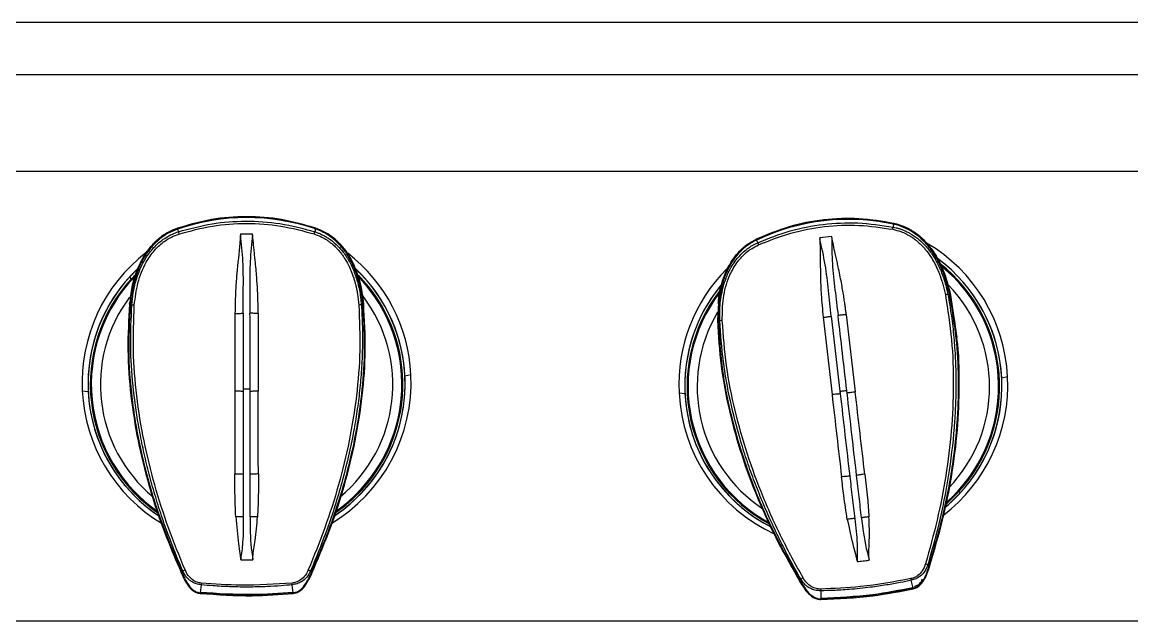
# Model space of a CAD drawing. Extents: x 0 to 84, y -21 to 126.
# Drawn here: x 24.44 to 33.72, y 70.05 to 75.05 of the extents above; entities that cross this region are included whole.
import ezdxf

# ---------------------------------------------------------------- set-up
doc = ezdxf.new("R2010")
doc.units = 0
doc.header["$MEASUREMENT"] = 0
doc.layers.add('1', color=4, linetype='Continuous')

# ---------------------------------------------------------------- blocks, each defined once
blk = doc.blocks.new('PRODIGY')
at = {"layer": '1', "color": 3, "linetype": 'Continuous', "lineweight": 25}
for p, q in [((6.248, 75.0497), (39.4018, 75.0497)), ((15.9212, 74.6137), (39.0007, 74.6137)), ((17.1363, 73.8064), (38.8182, 73.8064)), ((25.7393, 73.3294), (25.8649, 73.3673)), ((31.7253, 73.3622), (31.7211, 73.3386)), ((31.7266, 73.3698), (31.7266, 73.3691)), ((31.7266, 73.3698), (31.7266, 73.3698)), ((25.7393, 73.3294), (25.7393, 73.3287)), ((25.7393, 73.3294), (25.7393, 73.3294)), ((25.7412, 73.322), (25.7478, 73.299)), ((26.2676, 73.2817), (26.3676, 73.2817)), ((26.894, 73.3224), (26.8873, 73.2994)), ((26.8959, 73.3299), (26.8959, 73.3291)), ((26.8959, 73.3299), (26.8959, 73.3299)), ((30.5777, 73.2371), (30.6933, 73.2872)), ((31.1072, 73.2501), (31.2066, 73.2616)), ((30.5777, 73.2371), (30.5776, 73.2364)), ((30.5777, 73.2371), (30.5777, 73.2371)), ((30.5802, 73.2299), (30.5892, 73.2078)), ((25.3389, 72.9206), (25.412, 72.9946)), ((25.3389, 72.9206), (25.3529, 72.9042)), ((25.392, 72.9451), (25.3529, 72.9042)), ((25.3418, 72.7084), (25.3392, 72.6937)), ((25.3393, 72.6945), (25.342, 72.7096)), ((25.3455, 72.7499), (25.3454, 72.7491)), ((27.2964, 72.6944), (27.2867, 72.7489)), ((27.2902, 72.7495), (27.2901, 72.7503)), ((30.2617, 72.7032), (30.2531, 72.5598)), ((30.2578, 72.6992), (30.2577, 72.6983)), ((32.1784, 72.7758), (32.1905, 72.7817)), ((32.1905, 72.7817), (32.1914, 72.7821)), ((32.1972, 72.7852), (32.1973, 72.7844)), ((32.1972, 72.7852), (32.253, 72.4149)), ((32.2539, 72.409), (32.1973, 72.7844)), ((25.3393, 72.6945), (25.3392, 72.6937)), ((25.3393, 72.6945), (25.3393, 72.6945)), ((25.3462, 72.6918), (25.3452, 72.6921)), ((25.3462, 72.6918), (25.3584, 72.6873)), ((26.221, 72.6175), (26.2204, 71.967)), ((26.2893, 72.6185), (26.2891, 71.9883)), ((26.4147, 72.6177), (26.4157, 71.967)), ((27.2773, 72.688), (27.2895, 72.6925)), ((27.2895, 72.6925), (27.2904, 72.6928)), ((27.2963, 72.6952), (27.2964, 72.6944)), ((27.2963, 72.6952), (27.2963, 72.6952)), ((31.329, 72.6073), (31.4044, 71.961)), ((30.26, 72.5587), (30.2591, 72.5589)), ((30.26, 72.5587), (30.2723, 72.5556)), ((31.1366, 72.5849), (31.2104, 71.9386)), ((31.2041, 72.5937), (31.2761, 71.9676)), ((32.2535, 72.4141), (32.2534, 72.4149)), ((27.6911, 72.1055), (27.6416, 72.0934)), ((32.6778, 72.0882), (32.6283, 72.0761)), ((24.945, 71.9719), (24.9945, 71.9647)), ((29.9318, 71.9545), (29.9813, 71.9473)), ((27.2832, 71.1465), (27.2972, 71.1374)), ((32.2699, 71.1291), (32.284, 71.1201)), ((32.0129, 70.5237), (32.0245, 70.5238)), ((32.0245, 70.5238), (32.0254, 70.5238)), ((25.7716, 70.4681), (25.7708, 70.468)), ((25.7827, 70.4692), (25.7716, 70.4681)), ((26.8545, 70.4696), (26.8656, 70.4685)), ((26.8656, 70.4685), (26.8665, 70.4684)), ((30.9378, 70.3983), (30.937, 70.3981)), ((30.9483, 70.4007), (30.9378, 70.3983)), ((31.8878, 70.3221), (31.8727, 70.3879)), ((25.9377, 70.3505), (25.9308, 70.2834)), ((26.7066, 70.2837), (26.6996, 70.3507)), ((31.1158, 70.3004), (31.1171, 70.2331)), ((31.1172, 70.2282), (31.1172, 70.2281)), ((23.0982, 70.0498), (35.803, 70.0498))]:
    blk.add_line(p, q, dxfattribs=at)
at = {"layer": '1', "color": 3, "linetype": 'Continuous', "lineweight": 25, "flags": 128}
for points in [[(26.6354, 73.3973), (26.7548, 73.3716), (26.8959, 73.3299)], [(31.46, 73.4071), (31.5816, 73.3952), (31.7266, 73.3698)], [(31.549, 73.3954), (31.5811, 73.3915), (31.7258, 73.3662)], [(32.1594, 71.0216), (32.1726, 71.0332), (32.2699, 71.1291)], [(32.1543, 70.9961), (32.1853, 71.0227), (32.284, 71.1201)]]:
    blk.add_lwpolyline(points, dxfattribs=at)
at = {"layer": '1', "color": 3, "linetype": 'Continuous', "lineweight": 25}
for centre, radius, start, end in [((26.3182, 71.6358), 1.7861, 71.17206, 108.86941), ((26.3182, 71.6338), 1.7841, 71.17197, 108.86954), ((31.3465, 71.6209), 1.786, 85.47368, 115.43855), ((31.3465, 71.6189), 1.784, 77.74014, 115.43892), ((25.9773, 73.3528), 0.2357, 193.19349, 197.84872), ((26.6583, 73.3529), 0.2352, 342.18733, 346.85165), ((31.4584, 73.3712), 0.2647, 348.77851, 352.9265), ((30.7911, 73.2786), 0.214, 199.2988, 204.41891), ((31.3069, 72.0209), 1.3725, 2.80753, 59.6397), ((26.3155, 72.0385), 1.3721, 127.57911, 182.78143), ((26.3205, 72.0384), 1.3723, 2.8042, 52.12356), ((31.3071, 72.0114), 1.3228, 2.80388, 53.48359), ((26.3154, 72.0289), 1.3224, 133.70574, 182.78379), ((26.3206, 72.0288), 1.3226, 2.80105, 46.83596), ((26.3211, 72.0291), 1.3221, 317.59124, 46.35561), ((31.302, 72.0212), 1.3718, 135.11857, 182.78543), ((31.3077, 72.0117), 1.3222, 317.59372, 53.13365), ((31.3077, 72.008), 1.3032, 317.59326, 51.77115), ((31.3076, 72.008), 1.2951, 311.28017, 50.81386), ((31.3076, 72.0079), 1.2949, 311.07531, 50.49617), ((26.3153, 72.029), 1.3223, 137.59697, 236.83746), ((26.3153, 72.0253), 1.3033, 137.59659, 235.89367), ((26.3153, 72.0253), 1.2952, 136.02727, 235.47332), ((26.3153, 72.0253), 1.295, 136.0435, 235.46488), ((26.3208, 72.0253), 1.295, 304.66475, 43.67829), ((26.3208, 72.0253), 1.2952, 304.87992, 44.28369), ((26.321, 72.0253), 1.3031, 317.59098, 44.41061), ((31.3019, 72.0116), 1.3222, 140.29471, 182.78722), ((31.3022, 72.0116), 1.3224, 140.09232, 243.10398), ((31.3022, 72.0079), 1.3034, 142.51762, 241.96948), ((31.3076, 72.0049), 1.2189, 316.07839, 44.0737), ((26.3154, 72.0222), 1.219, 143.14431, 230.30925), ((26.3208, 72.0222), 1.219, 309.71441, 37.2676), ((31.3022, 72.0079), 1.2953, 142.83644, 241.87989), ((31.3022, 72.0079), 1.2951, 142.85231, 241.87184), ((32.1944, 72.5909), 0.1855, 94.94239, 101.55583), ((25.3636, 72.5018), 0.1856, 85.04505, 91.61901), ((27.2722, 72.5013), 0.1867, 88.43966, 94.97205), ((31.3023, 72.0048), 1.2191, 149.2882, 236.69733), ((30.2985, 72.3741), 0.1834, 91.60592, 98.21796), ((26.3203, 72.0391), 1.3724, 300.79941, 2.77604), ((26.3204, 72.0293), 1.3227, 303.50782, 2.77966), ((31.3074, 72.0216), 1.3721, 307.41726, 2.78145), ((31.3074, 72.0118), 1.3225, 309.70944, 2.78363), ((26.3159, 72.0392), 1.3725, 182.80756, 239.1047), ((26.316, 72.0295), 1.323, 182.80761, 236.84256), ((31.3029, 72.0218), 1.3727, 182.8096, 245.38443), ((31.303, 72.0122), 1.3233, 182.81324, 242.91281), ((26.3191, 72.0306), 1.3246, 303.42202, 317.59995), ((26.319, 72.027), 1.3057, 304.35506, 317.59929), ((25.7809, 70.5197), 0.0505, 272.07422, 296.85319), ((26.8563, 70.52), 0.0504, 243.17272, 267.9902), ((32.0089, 70.5743), 0.0508, 249.83636, 274.5919), ((30.9406, 70.4504), 0.0503, 278.76777, 303.49992), ((31.4789, 70.3208), 0.3995, 9.65862, 11.71867), ((26.2799, 70.3346), 0.3426, 174.93391, 177.33517), ((26.3559, 70.3345), 0.3441, 2.71214, 5.10286), ((31.4161, 70.3229), 0.3011, 181.55228, 184.28382)]:
    blk.add_arc(centre, radius, start, end, dxfattribs=at)
for points, knots in [([(26.8959, 73.3291), (26.8015, 73.3564), (26.6127, 73.411), (26.3175, 73.4319), (26.0224, 73.4108), (25.8337, 73.3561), (25.7393, 73.3287)], [0, 0, 0, 0, 0.25, 0.5, 0.75, 1, 1, 1, 1]), ([(25.7478, 73.299), (25.8411, 73.3244), (26.0251, 73.3743), (26.312, 73.3941), (26.6022, 73.3762), (26.7911, 73.3253), (26.8873, 73.2994)], [0, 0, 0, 0, 0.25031, 0.493487, 0.741947, 1, 1, 1, 1]), ([(25.753, 73.2806), (25.8453, 73.3056), (26.03, 73.3556), (26.3176, 73.3748), (26.6051, 73.3558), (26.7899, 73.3059), (26.8822, 73.281)], [0, 0, 0, 0, 0.2499977, 0.4999944, 0.7500077, 1, 1, 1, 1]), ([(31.7266, 73.3691), (31.6297, 73.3854), (31.4359, 73.4181), (31.1403, 73.405), (30.8495, 73.3503), (30.6683, 73.2744), (30.5776, 73.2364)], [0, 0, 0, 0, 0.2499999, 0.5, 0.7499995, 1, 1, 1, 1]), ([(30.5892, 73.2078), (30.6789, 73.2437), (30.8559, 73.3144), (31.1386, 73.3668), (31.429, 73.3823), (31.6225, 73.3533), (31.7211, 73.3386)], [0, 0, 0, 0, 0.250309, 0.493487, 0.741947, 1, 1, 1, 1]), ([(30.5963, 73.1901), (30.6851, 73.2255), (30.8628, 73.2964), (31.1463, 73.3483), (31.4342, 73.3624), (31.6234, 73.3339), (31.7181, 73.3197)], [0, 0, 0, 0, 0.249998, 0.499994, 0.750007, 1, 1, 1, 1]), ([(31.7239, 73.3558), (31.724, 73.356), (31.7241, 73.3564), (31.7243, 73.3574), (31.7249, 73.3601), (31.7256, 73.3637), (31.7264, 73.3678), (31.7266, 73.3688), (31.7266, 73.3691)], [0, 0, 0, 0, 0.022796, 0.050098, 0.135427, 0.463584, 0.814876, 1, 1, 1, 1]), ([(32.1914, 72.7821), (32.1824, 72.8202), (32.1639, 72.8983), (32.1265, 72.9951), (32.0876, 73.0723), (32.0526, 73.1292), (32.0087, 73.188), (31.9535, 73.246), (31.8845, 73.2983), (31.8086, 73.3393), (31.7534, 73.3545), (31.7253, 73.3622)], [0, 0, 0, 0, 0.14908, 0.305957, 0.3943, 0.478842, 0.560233, 0.673648, 0.782723, 0.889309, 1, 1, 1, 1]), ([(31.7266, 73.3698), (31.7586, 73.3608), (31.8226, 73.3428), (31.9089, 73.2917), (31.9846, 73.2269), (32.0482, 73.1502), (32.1001, 73.0654), (32.1565, 72.9455), (32.1809, 72.8493), (32.1972, 72.7852)], [0, 0, 0, 0, 0.125133, 0.250264, 0.375376, 0.500441, 0.625448, 0.750409, 1, 1, 1, 1]), ([(32.1973, 72.7844), (32.181, 72.8484), (32.1566, 72.9444), (32.1004, 73.0642), (32.0486, 73.1489), (31.985, 73.2257), (31.9093, 73.2908), (31.8228, 73.342), (31.7587, 73.3601), (31.7266, 73.3691)], [0, 0, 0, 0, 0.249063, 0.373844, 0.498785, 0.623896, 0.749166, 0.874549, 1, 1, 1, 1]), ([(25.7393, 73.3287), (25.7084, 73.316), (25.6469, 73.2906), (25.5668, 73.2298), (25.4991, 73.1565), (25.4449, 73.0729), (25.4032, 72.9828), (25.3626, 72.8621), (25.35, 72.7689), (25.3418, 72.7084)], [0, 0, 0, 0, 0.1278666, 0.2556596, 0.3833392, 0.5108546, 0.638197, 0.7653793, 1, 1, 1, 1]), ([(25.7412, 73.322), (25.7141, 73.3111), (25.6606, 73.2895), (25.5896, 73.2396), (25.527, 73.1791), (25.4725, 73.1063), (25.4263, 73.0216), (25.3924, 72.9337), (25.369, 72.8483), (25.3535, 72.7698), (25.3479, 72.7176), (25.3452, 72.6921)], [0, 0, 0, 0, 0.111062, 0.219202, 0.328205, 0.441567, 0.56453, 0.695223, 0.799839, 0.902243, 1, 1, 1, 1]), ([(25.349, 72.7493), (25.3555, 72.7964), (25.3666, 72.8763), (25.4036, 72.984), (25.4452, 73.0742), (25.4996, 73.1578), (25.5672, 73.2309), (25.6471, 73.2915), (25.7086, 73.3168), (25.7393, 73.3294)], [0, 0, 0, 0, 0.192888, 0.327302, 0.461778, 0.596304, 0.730864, 0.865432, 1, 1, 1, 1]), ([(25.3584, 72.6873), (25.3617, 72.7216), (25.3665, 72.7711), (25.381, 72.8431), (25.3981, 72.9086), (25.4247, 72.9824), (25.4645, 73.0641), (25.522, 73.1495), (25.5914, 73.217), (25.6543, 73.2583), (25.7007, 73.2822), (25.7314, 73.2932), (25.7478, 73.299)], [0, 0, 0, 0, 0.134316, 0.193931, 0.28602, 0.397716, 0.499324, 0.639411, 0.796776, 0.872857, 0.932098, 1, 1, 1, 1]), ([(25.3796, 72.6867), (25.3873, 72.7489), (25.4024, 72.8729), (25.464, 73.0283), (25.5407, 73.141), (25.5967, 73.194), (25.6452, 73.2299), (25.6877, 73.2565), (25.7317, 73.2727), (25.753, 73.2806)], [0, 0, 0, 0, 0.252441, 0.502953, 0.665115, 0.799001, 0.811084, 0.908695, 1, 1, 1, 1]), ([(25.7433, 73.3158), (25.7433, 73.3159), (25.7431, 73.3163), (25.7428, 73.3173), (25.7419, 73.3199), (25.7409, 73.3234), (25.7396, 73.3274), (25.7393, 73.3284), (25.7393, 73.3287)], [0, 0, 0, 0, 0.021713, 0.048466, 0.136412, 0.464012, 0.814741, 1, 1, 1, 1]), ([(26.2676, 73.2719), (26.2674, 73.2712), (26.2661, 73.2654), (26.2657, 73.2544), (26.2601, 73.1582), (26.2482, 73.0674), (26.2388, 72.9811), (26.2387, 72.9801), (26.2384, 72.9764), (26.2371, 72.9621), (26.232, 72.906), (26.2237, 72.7886), (26.222, 72.6817), (26.221, 72.6175)], [0, 0, 0, 0, 0.0030826, 0.0272497, 0.0501219, 0.4455283, 0.4456613, 0.4468175, 0.4501208, 0.4627855, 0.5122613, 0.7075061, 1, 1, 1, 1]), ([(26.2676, 73.2817), (26.2676, 73.28), (26.2676, 73.2768), (26.2676, 73.2735), (26.2676, 73.2719)], [0, 0, 0, 0, 0.500017, 1, 1, 1, 1]), ([(26.2893, 72.6185), (26.2898, 72.6908), (26.2909, 72.8359), (26.2911, 73.0533), (26.2755, 73.1986), (26.2676, 73.2719)], [0, 0, 0, 0, 0.32961, 0.661729, 1, 1, 1, 1]), ([(26.3676, 73.2721), (26.3598, 73.1988), (26.3442, 73.0535), (26.3447, 72.836), (26.3458, 72.691), (26.3464, 72.6187)], [0, 0, 0, 0, 0.338239, 0.670378, 1, 1, 1, 1]), ([(26.3676, 73.2721), (26.3676, 73.2737), (26.3676, 73.2769), (26.3676, 73.2801), (26.3676, 73.2817)], [0, 0, 0, 0, 0.500103, 1, 1, 1, 1]), ([(26.4147, 72.6177), (26.4146, 72.628), (26.4144, 72.6506), (26.414, 72.6873), (26.413, 72.7296), (26.4114, 72.7775), (26.4087, 72.8309), (26.4049, 72.8899), (26.3997, 72.9545), (26.3943, 73.0138), (26.3889, 73.0671), (26.384, 73.1136), (26.3792, 73.1603), (26.3749, 73.2023), (26.3719, 73.2323), (26.3704, 73.2505), (26.3696, 73.2603), (26.3689, 73.2669), (26.368, 73.2707), (26.3676, 73.2721)], [0, 0, 0, 0, 0.047082, 0.102821, 0.167172, 0.240064, 0.32144, 0.411317, 0.509843, 0.617395, 0.683423, 0.754851, 0.831569, 0.898219, 0.948338, 0.969626, 0.982103, 0.993554, 1, 1, 1, 1]), ([(26.8822, 73.281), (26.9043, 73.2728), (26.9411, 73.2592), (26.9793, 73.2367), (27.0002, 73.2226), (27.012, 73.214), (27.0236, 73.2051), (27.0315, 73.1986), (27.0363, 73.1945), (27.0395, 73.1918), (27.0473, 73.1849), (27.0609, 73.1722), (27.0796, 73.153), (27.0999, 73.1294), (27.1195, 73.1036), (27.1316, 73.0857), (27.1392, 73.0738), (27.154, 73.0501), (27.1765, 73.008), (27.1984, 72.9558), (27.2126, 72.915), (27.2201, 72.8904), (27.225, 72.8729), (27.2279, 72.862), (27.2304, 72.8519), (27.2319, 72.8455), (27.2326, 72.8426), (27.2329, 72.8414), (27.233, 72.8408), (27.233, 72.8406), (27.2331, 72.8405), (27.2331, 72.8404), (27.2331, 72.8404), (27.2331, 72.8404), (27.2331, 72.8404), (27.2331, 72.8404), (27.2331, 72.8403), (27.2332, 72.8401), (27.2334, 72.8391), (27.2361, 72.8271), (27.2404, 72.8067), (27.2494, 72.7568), (27.2531, 72.7177), (27.256, 72.6873)], [0, 0, 0, 0, 0.094565, 0.157964, 0.177955, 0.196401, 0.216677, 0.236952, 0.237506, 0.241866, 0.253962, 0.279454, 0.316641, 0.361918, 0.404993, 0.447192, 0.448765, 0.461839, 0.559544, 0.640688, 0.689597, 0.733439, 0.744281, 0.7628, 0.779101, 0.786271, 0.789427, 0.790814, 0.791426, 0.791694, 0.791811, 0.791866, 0.791905, 0.791908, 0.791911, 0.791921, 0.791969, 0.792161, 0.79292, 0.795947, 0.841687, 0.877266, 1, 1, 1, 1]), ([(26.8873, 73.2994), (26.8952, 73.2968), (26.9116, 73.2912), (26.9367, 73.2807), (26.9631, 73.2678), (26.9906, 73.2521), (27.0317, 73.2247), (27.0782, 73.1847), (27.1222, 73.1343), (27.1544, 73.0887), (27.1803, 73.0448), (27.2032, 72.9983), (27.2236, 72.9481), (27.2439, 72.886), (27.2655, 72.7995), (27.2729, 72.7296), (27.2773, 72.688)], [0, 0, 0, 0, 0.032344, 0.0676213, 0.1058351, 0.1469768, 0.191052, 0.2982338, 0.3849367, 0.4511233, 0.5155093, 0.5828623, 0.6531916, 0.726485, 0.8370603, 1, 1, 1, 1]), ([(26.8918, 73.3162), (26.8919, 73.3164), (26.892, 73.3167), (26.8924, 73.3177), (26.8932, 73.3204), (26.8943, 73.3238), (26.8956, 73.3279), (26.8958, 73.3288), (26.8959, 73.3291)], [0, 0, 0, 0, 0.022807, 0.050122, 0.13548, 0.46359, 0.814913, 1, 1, 1, 1]), ([(27.2904, 72.6928), (27.2859, 72.7317), (27.2765, 72.8114), (27.2503, 72.9118), (27.2206, 72.993), (27.1923, 73.0535), (27.1554, 73.1169), (27.1073, 73.1808), (27.0447, 73.2407), (26.974, 73.2902), (26.921, 73.3115), (26.894, 73.3224)], [0, 0, 0, 0, 0.14908, 0.305956, 0.3943, 0.478842, 0.560231, 0.673647, 0.782721, 0.889309, 1, 1, 1, 1]), ([(26.8959, 73.3299), (26.9266, 73.3172), (26.9881, 73.292), (27.068, 73.2314), (27.1357, 73.1583), (27.1901, 73.0748), (27.232, 72.9847), (27.2742, 72.8592), (27.2875, 72.7608), (27.2963, 72.6952)], [0, 0, 0, 0, 0.125133, 0.250263, 0.375375, 0.500441, 0.625448, 0.750406, 1, 1, 1, 1]), ([(27.2867, 72.7489), (27.2802, 72.7959), (27.2691, 72.8757), (27.2321, 72.9834), (27.1905, 73.0735), (27.1361, 73.1571), (27.0684, 73.2304), (26.9884, 73.2911), (26.9267, 73.3165), (26.8959, 73.3291)], [0, 0, 0, 0, 0.19272, 0.326867, 0.461179, 0.595676, 0.730346, 0.865138, 1, 1, 1, 1]), ([(31.2077, 73.252), (31.2075, 73.2536), (31.2072, 73.2568), (31.2068, 73.26), (31.2066, 73.2616)], [0, 0, 0, 0, 0.500095, 1, 1, 1, 1]), ([(31.7181, 73.3197), (31.7409, 73.3141), (31.7791, 73.3048), (31.8196, 73.2868), (31.842, 73.2751), (31.8547, 73.268), (31.8673, 73.2605), (31.8758, 73.2549), (31.881, 73.2514), (31.8845, 73.2491), (31.8931, 73.2431), (31.908, 73.2321), (31.9288, 73.2151), (31.9517, 73.194), (31.9742, 73.1706), (31.9882, 73.1542), (31.9971, 73.1433), (32.0145, 73.1214), (32.0417, 73.0822), (32.0694, 73.0328), (32.0881, 72.994), (32.0984, 72.9704), (32.1052, 72.9535), (32.1094, 72.943), (32.113, 72.9332), (32.1153, 72.927), (32.1163, 72.9243), (32.1167, 72.9231), (32.1169, 72.9226), (32.117, 72.9223), (32.117, 72.9222), (32.117, 72.9222), (32.117, 72.9221), (32.117, 72.9221), (32.117, 72.9221), (32.117, 72.9221), (32.1171, 72.9221), (32.1171, 72.9218), (32.1175, 72.9209), (32.1216, 72.9093), (32.1281, 72.8894), (32.1428, 72.841), (32.1509, 72.8025), (32.1573, 72.7727)], [0, 0, 0, 0, 0.094565, 0.157961, 0.177954, 0.196399, 0.216675, 0.236949, 0.237506, 0.241864, 0.253961, 0.279453, 0.316639, 0.361916, 0.404991, 0.447189, 0.448762, 0.461838, 0.559543, 0.640686, 0.689595, 0.733437, 0.744278, 0.762799, 0.779097, 0.786269, 0.789423, 0.790811, 0.791423, 0.791691, 0.791808, 0.791862, 0.791902, 0.791905, 0.791909, 0.791919, 0.791969, 0.79216, 0.792919, 0.795946, 0.841682, 0.877266, 1, 1, 1, 1]), ([(31.7211, 73.3386), (31.7292, 73.3369), (31.7462, 73.3332), (31.7723, 73.3257), (31.8, 73.3159), (31.8292, 73.3034), (31.8731, 73.2808), (31.9239, 73.2464), (31.9734, 73.2014), (32.0106, 73.1598), (32.0413, 73.1192), (32.0694, 73.0756), (32.0954, 73.028), (32.1227, 72.9687), (32.154, 72.8852), (32.1693, 72.8166), (32.1784, 72.7758)], [0, 0, 0, 0, 0.032343, 0.06762, 0.105833, 0.146976, 0.191052, 0.298233, 0.384938, 0.451122, 0.515508, 0.582861, 0.653192, 0.726484, 0.83706, 1, 1, 1, 1]), ([(30.5802, 73.2299), (30.5545, 73.216), (30.5039, 73.1884), (30.4391, 73.1307), (30.3838, 73.0635), (30.3381, 72.985), (30.3019, 72.8955), (30.2783, 72.8043), (30.2648, 72.7168), (30.2584, 72.637), (30.2588, 72.5845), (30.2591, 72.5589)], [0, 0, 0, 0, 0.111063, 0.219203, 0.328206, 0.441569, 0.564533, 0.695224, 0.79984, 0.902244, 1, 1, 1, 1]), ([(30.2615, 72.6989), (30.2622, 72.7187), (30.2641, 72.7715), (30.2842, 72.8555), (30.3147, 72.9499), (30.3593, 73.0391), (30.418, 73.1195), (30.4905, 73.1889), (30.5486, 73.221), (30.5777, 73.2371)], [0, 0, 0, 0, 0.090609, 0.242056, 0.393573, 0.545147, 0.696757, 0.848379, 1, 1, 1, 1]), ([(30.5776, 73.2364), (30.5485, 73.2202), (30.4902, 73.188), (30.4177, 73.1184), (30.3589, 73.0379), (30.3144, 72.9486), (30.284, 72.8542), (30.2643, 72.7721), (30.2624, 72.7211), (30.2617, 72.7032)], [0, 0, 0, 0, 0.153219, 0.30635, 0.459344, 0.612144, 0.764732, 0.917133, 1, 1, 1, 1]), ([(30.2723, 72.5556), (30.2717, 72.59), (30.2708, 72.6398), (30.2769, 72.713), (30.2864, 72.78), (30.3045, 72.8564), (30.3346, 72.9421), (30.382, 73.0334), (30.4432, 73.1085), (30.5009, 73.1567), (30.5443, 73.1858), (30.5735, 73.2002), (30.5892, 73.2078)], [0, 0, 0, 0, 0.134316, 0.193928, 0.286019, 0.397716, 0.499324, 0.63941, 0.796775, 0.872857, 0.932098, 1, 1, 1, 1]), ([(30.2933, 72.5574), (30.2938, 72.6201), (30.2947, 72.745), (30.3381, 72.9065), (30.4014, 73.0272), (30.4509, 73.0862), (30.495, 73.1274), (30.5343, 73.1587), (30.5761, 73.1799), (30.5963, 73.1901)], [0, 0, 0, 0, 0.252441, 0.502952, 0.665115, 0.799002, 0.811083, 0.908695, 1, 1, 1, 1]), ([(30.583, 73.224), (30.583, 73.2241), (30.5828, 73.2245), (30.5823, 73.2255), (30.5812, 73.228), (30.5798, 73.2313), (30.5781, 73.2352), (30.5777, 73.2361), (30.5776, 73.2364)], [0, 0, 0, 0, 0.021762, 0.048462, 0.136463, 0.463996, 0.814742, 1, 1, 1, 1]), ([(31.1072, 73.2501), (31.1074, 73.2484), (31.1078, 73.2452), (31.1081, 73.2419), (31.1083, 73.2403)], [0, 0, 0, 0, 0.499893, 1, 1, 1, 1]), ([(31.1083, 73.2403), (31.1083, 73.2396), (31.1076, 73.2337), (31.1085, 73.2228), (31.1139, 73.1265), (31.1117, 73.0349), (31.1129, 72.9481), (31.1129, 72.9471), (31.113, 72.9434), (31.1133, 72.9291), (31.1147, 72.8728), (31.1197, 72.7552), (31.1303, 72.6487), (31.1366, 72.5849)], [0, 0, 0, 0, 0.003081, 0.027248, 0.050121, 0.44553, 0.445662, 0.446817, 0.45012, 0.462784, 0.512262, 0.707505, 1, 1, 1, 1]), ([(31.2041, 72.5937), (31.1964, 72.6656), (31.1809, 72.8098), (31.1566, 73.0259), (31.1245, 73.1684), (31.1083, 73.2403)], [0, 0, 0, 0, 0.32961, 0.66173, 1, 1, 1, 1]), ([(31.329, 72.6073), (31.3277, 72.6175), (31.325, 72.6399), (31.3203, 72.6763), (31.3146, 72.7182), (31.3075, 72.7656), (31.2987, 72.8184), (31.2882, 72.8765), (31.2757, 72.9401), (31.2636, 72.9984), (31.2522, 73.0508), (31.242, 73.0964), (31.2319, 73.1422), (31.2228, 73.1835), (31.2165, 73.2129), (31.2129, 73.2309), (31.211, 73.2405), (31.2095, 73.247), (31.2082, 73.2507), (31.2077, 73.252)], [0, 0, 0, 0, 0.047083, 0.102823, 0.167174, 0.240063, 0.321442, 0.411317, 0.509842, 0.617396, 0.683427, 0.754853, 0.831574, 0.898218, 0.948338, 0.969628, 0.982104, 0.993557, 1, 1, 1, 1]), ([(31.2077, 73.252), (31.2082, 73.1783), (31.2093, 73.0322), (31.2344, 72.8162), (31.2521, 72.6721), (31.2609, 72.6004)], [0, 0, 0, 0, 0.338236, 0.670374, 1, 1, 1, 1]), ([(32.1619, 72.9031), (32.1631, 72.8999), (32.1659, 72.8925), (32.1677, 72.8848), (32.1686, 72.8805)], [0, 0, 0, 0, 0.4373976, 1, 1, 1, 1]), ([(25.3611, 72.8173), (25.3612, 72.8191), (25.3615, 72.8214), (25.3622, 72.8237), (25.3624, 72.8243)], [0, 0, 0, 0, 0.728758, 1, 1, 1, 1]), ([(27.2748, 72.8159), (27.2756, 72.8127), (27.2775, 72.8054), (27.2783, 72.798), (27.2788, 72.7938)], [0, 0, 0, 0, 0.437406, 1, 1, 1, 1]), ([(32.1573, 72.7727), (32.1768, 72.6476), (32.216, 72.3974), (32.2287, 72.017), (32.2118, 71.6373), (32.1645, 71.2608), (32.0927, 70.8889), (32.0251, 70.6474), (31.9913, 70.5266)], [0, 0, 0, 0, 0.1665749, 0.3331847, 0.4998361, 0.6665271, 0.8332507, 1, 1, 1, 1]), ([(32.1784, 72.7758), (32.1888, 72.716), (32.2093, 72.597), (32.2292, 72.418), (32.2416, 72.2404), (32.2464, 72.0642), (32.2442, 71.8899), (32.2315, 71.6367), (32.1944, 71.3076), (32.1199, 70.9082), (32.0484, 70.6511), (32.0129, 70.5237)], [0, 0, 0, 0, 0.079707, 0.158459, 0.236335, 0.313387, 0.389649, 0.46514, 0.646211, 0.824644, 1, 1, 1, 1]), ([(32.0254, 70.5238), (32.0656, 70.6608), (32.146, 70.9352), (32.2245, 71.3572), (32.2652, 71.7533), (32.27, 72.1194), (32.2495, 72.4536), (32.2108, 72.6727), (32.1914, 72.7821)], [0, 0, 0, 0, 0.1870614, 0.3746432, 0.5618773, 0.7084292, 0.8544133, 1, 1, 1, 1]), ([(32.1913, 72.7824), (32.1921, 72.7827), (32.1938, 72.7831), (32.1957, 72.7837), (32.1971, 72.7842), (32.1973, 72.7843), (32.1973, 72.7844)], [0, 0, 0, 0, 0.277818, 0.614676, 0.854815, 1, 1, 1, 1]), ([(32.1934, 72.7846), (32.2008, 72.7464), (32.2168, 72.664), (32.2357, 72.5407), (32.2446, 72.4554), (32.2489, 72.415)], [0, 0, 0, 0, 0.311902, 0.673694, 1, 1, 1, 1]), ([(25.3392, 72.6937), (25.3322, 72.5664), (25.3181, 72.312), (25.3462, 71.9302), (25.4057, 71.5527), (25.4975, 71.1816), (25.6154, 70.8179), (25.7153, 70.5837), (25.7653, 70.4666)], [0, 0, 0, 0, 0.1667062, 0.3333907, 0.5000628, 0.6667206, 0.8333643, 1, 1, 1, 1]), ([(25.3452, 72.6921), (25.3379, 72.5508), (25.3232, 72.2677), (25.3617, 71.8423), (25.444, 71.3964), (25.5754, 70.9341), (25.7057, 70.6232), (25.7708, 70.468)], [0, 0, 0, 0, 0.185335, 0.371412, 0.558403, 0.779444, 1, 1, 1, 1]), ([(25.3518, 72.6916), (25.3513, 72.6916), (25.35, 72.6917), (25.3481, 72.692), (25.3456, 72.6924), (25.343, 72.6928), (25.3409, 72.6932), (25.3394, 72.6935), (25.3393, 72.6936), (25.3392, 72.6937)], [0, 0, 0, 0, 0.055502, 0.16525, 0.342792, 0.555689, 0.762925, 0.910677, 1, 1, 1, 1]), ([(25.7828, 70.4692), (25.7588, 70.5262), (25.7108, 70.6406), (25.6452, 70.816), (25.5853, 70.9921), (25.5325, 71.1667), (25.4865, 71.3394), (25.4466, 71.5128), (25.4034, 71.737), (25.3656, 72.015), (25.3437, 72.349), (25.3534, 72.5737), (25.3584, 72.6873)], [0, 0, 0, 0, 0.082024, 0.164587, 0.247634, 0.327657, 0.404889, 0.482845, 0.561506, 0.704794, 0.850851, 1, 1, 1, 1]), ([(25.8037, 70.4746), (25.7562, 70.5907), (25.661, 70.8229), (25.5466, 71.1839), (25.4561, 71.5525), (25.3956, 71.9277), (25.3644, 72.3071), (25.3746, 72.5602), (25.3796, 72.6867)], [0, 0, 0, 0, 0.166755, 0.333479, 0.500172, 0.666828, 0.833439, 1, 1, 1, 1]), ([(26.221, 72.6175), (26.2273, 72.6175), (26.2399, 72.6175), (26.2581, 72.6177), (26.275, 72.618), (26.2845, 72.6184), (26.2893, 72.6185)], [0, 0, 0, 0, 0.247924, 0.499997, 0.752096, 1, 1, 1, 1]), ([(26.347, 71.9883), (26.3469, 72.0934), (26.3467, 72.3036), (26.3465, 72.5137), (26.3464, 72.6187)], [0, 0, 0, 0, 0.500057, 1, 1, 1, 1]), ([(26.4147, 72.6177), (26.4085, 72.6177), (26.3958, 72.6177), (26.3776, 72.6179), (26.3607, 72.6182), (26.3511, 72.6185), (26.3464, 72.6187)], [0, 0, 0, 0, 0.247863, 0.49998, 0.752103, 1, 1, 1, 1]), ([(27.256, 72.6873), (27.2612, 72.5608), (27.2715, 72.3078), (27.2406, 71.9284), (27.1803, 71.5531), (27.0901, 71.1845), (26.9759, 70.8233), (26.881, 70.5911), (26.8335, 70.475)], [0, 0, 0, 0, 0.166576, 0.333185, 0.499837, 0.666527, 0.833251, 1, 1, 1, 1]), ([(27.2773, 72.688), (27.2807, 72.6274), (27.2875, 72.5069), (27.2868, 72.3268), (27.2789, 72.1489), (27.2634, 71.9733), (27.2413, 71.8004), (27.1996, 71.5504), (27.1251, 71.2276), (27.0051, 70.8394), (26.9044, 70.5922), (26.8545, 70.4696)], [0, 0, 0, 0, 0.079707, 0.15846, 0.236335, 0.313387, 0.38965, 0.46514, 0.646211, 0.824644, 1, 1, 1, 1]), ([(26.8665, 70.4684), (26.9221, 70.5999), (27.0335, 70.8632), (27.1599, 71.2735), (27.2457, 71.6623), (27.2925, 72.0255), (27.3104, 72.3598), (27.2971, 72.5819), (27.2904, 72.6928)], [0, 0, 0, 0, 0.187062, 0.374644, 0.561877, 0.70843, 0.854413, 1, 1, 1, 1]), ([(26.872, 70.467), (26.9218, 70.5841), (27.0216, 70.8184), (27.1393, 71.1822), (27.2308, 71.5533), (27.29, 71.9309), (27.3178, 72.3127), (27.3035, 72.5672), (27.2964, 72.6944)], [0, 0, 0, 0, 0.1666363, 0.3332804, 0.4999382, 0.666611, 0.8332948, 1, 1, 1, 1]), ([(27.2839, 72.6923), (27.2843, 72.6923), (27.2857, 72.6924), (27.2876, 72.6927), (27.29, 72.6931), (27.2926, 72.6935), (27.2948, 72.6939), (27.2963, 72.6942), (27.2964, 72.6943), (27.2964, 72.6944)], [0, 0, 0, 0, 0.055512, 0.165258, 0.342776, 0.55569, 0.762932, 0.910686, 1, 1, 1, 1]), ([(31.329, 72.6073), (31.3228, 72.6065), (31.3103, 72.6051), (31.2921, 72.6032), (31.2752, 72.6016), (31.2656, 72.6008), (31.2609, 72.6004)], [0, 0, 0, 0, 0.247869, 0.499982, 0.752106, 1, 1, 1, 1]), ([(30.2657, 72.5591), (30.2652, 72.5591), (30.2639, 72.5591), (30.262, 72.5591), (30.2595, 72.5592), (30.2569, 72.5594), (30.2547, 72.5595), (30.2532, 72.5596), (30.2531, 72.5597), (30.2531, 72.5598)], [0, 0, 0, 0, 0.05552, 0.16524, 0.342796, 0.555675, 0.762919, 0.910682, 1, 1, 1, 1]), ([(30.2531, 72.5598), (30.2607, 72.4326), (30.2759, 72.1782), (30.3476, 71.8021), (30.45, 71.4339), (30.5837, 71.0758), (30.7426, 70.728), (30.8687, 70.5067), (30.9318, 70.3961)], [0, 0, 0, 0, 0.166706, 0.33339, 0.500062, 0.66672, 0.833364, 1, 1, 1, 1]), ([(30.2591, 72.5589), (30.268, 72.4177), (30.2859, 72.1347), (30.3729, 71.7165), (30.5059, 71.2831), (30.6895, 70.8388), (30.8545, 70.5449), (30.937, 70.3981)], [0, 0, 0, 0, 0.185335, 0.371412, 0.558404, 0.779444, 1, 1, 1, 1]), ([(30.9483, 70.4007), (30.9179, 70.4546), (30.8571, 70.5627), (30.7717, 70.7294), (30.6919, 70.8975), (30.6194, 71.0649), (30.5538, 71.2312), (30.4943, 71.3989), (30.4257, 71.6167), (30.3563, 71.8885), (30.2963, 72.2178), (30.2803, 72.4422), (30.2723, 72.5556)], [0, 0, 0, 0, 0.082024, 0.164587, 0.247633, 0.327658, 0.404889, 0.482845, 0.561506, 0.704793, 0.850851, 1, 1, 1, 1]), ([(30.9684, 70.4084), (30.9077, 70.5183), (30.7865, 70.738), (30.6313, 71.0836), (30.4991, 71.4395), (30.3959, 71.8053), (30.3215, 72.1786), (30.3027, 72.4311), (30.2933, 72.5574)], [0, 0, 0, 0, 0.1667539, 0.3334781, 0.5001713, 0.6668268, 0.8334386, 1, 1, 1, 1]), ([(31.1366, 72.5849), (31.1428, 72.5856), (31.1553, 72.5871), (31.1734, 72.5893), (31.1901, 72.5916), (31.1995, 72.593), (31.2041, 72.5937)], [0, 0, 0, 0, 0.247911, 0.499986, 0.752092, 1, 1, 1, 1]), ([(31.3336, 71.9742), (31.3214, 72.0786), (31.2972, 72.2874), (31.273, 72.4961), (31.2609, 72.6004)], [0, 0, 0, 0, 0.500056, 1, 1, 1, 1]), ([(32.0312, 70.5231), (32.0673, 70.6451), (32.1395, 70.8893), (32.2145, 71.2642), (32.2637, 71.6434), (32.276, 72.0249), (32.2731, 72.2816), (32.254, 72.4082), (32.2539, 72.409)], [0, 0, 0, 0, 0.1997326, 0.3994738, 0.5992314, 0.7990074, 0.9987972, 1, 1, 1, 1]), ([(26.2204, 71.967), (26.2204, 71.8515), (26.2205, 71.6207), (26.2205, 71.3908), (26.2205, 71.2759)], [0, 0, 0, 0, 0.500128, 1, 1, 1, 1]), ([(26.2892, 71.9659), (26.2845, 71.966), (26.2749, 71.9663), (26.2578, 71.9667), (26.2395, 71.9669), (26.2267, 71.9669), (26.2204, 71.967)], [0, 0, 0, 0, 0.247842, 0.500008, 0.752161, 1, 1, 1, 1]), ([(26.2891, 71.9882), (26.2934, 71.9881), (26.3018, 71.9877), (26.3181, 71.9876), (26.3343, 71.9877), (26.3428, 71.9881), (26.347, 71.9883)], [0, 0, 0, 0, 0.250232, 0.499987, 0.749762, 1, 1, 1, 1]), ([(26.2891, 71.9882), (26.2892, 71.9838), (26.2893, 71.9764), (26.2892, 71.9689), (26.2892, 71.9659)], [0, 0, 0, 0, 0.591853, 1, 1, 1, 1]), ([(26.2892, 71.9659), (26.2892, 71.8501), (26.2892, 71.6186), (26.2894, 71.3881), (26.2895, 71.2728)], [0, 0, 0, 0, 0.500038, 1, 1, 1, 1]), ([(26.3469, 71.9659), (26.347, 71.9696), (26.347, 71.9771), (26.347, 71.9845), (26.347, 71.9883)], [0, 0, 0, 0, 0.50006, 1, 1, 1, 1]), ([(26.4157, 71.967), (26.4094, 71.967), (26.3967, 71.9669), (26.3783, 71.9667), (26.3612, 71.9664), (26.3517, 71.9661), (26.3469, 71.9659)], [0, 0, 0, 0, 0.247839, 0.499998, 0.752155, 1, 1, 1, 1]), ([(26.3472, 71.2728), (26.3472, 71.3881), (26.3472, 71.6186), (26.347, 71.8501), (26.3469, 71.9659)], [0, 0, 0, 0, 0.49996, 1, 1, 1, 1]), ([(26.4161, 71.276), (26.416, 71.3909), (26.4159, 71.6207), (26.4158, 71.8516), (26.4157, 71.967)], [0, 0, 0, 0, 0.499874, 1, 1, 1, 1]), ([(31.276, 71.9676), (31.2803, 71.9679), (31.2887, 71.9685), (31.3048, 71.9702), (31.3209, 71.9722), (31.3294, 71.9735), (31.3336, 71.9742)], [0, 0, 0, 0, 0.2502477, 0.4999889, 0.749744, 1, 1, 1, 1]), ([(31.276, 71.9676), (31.2766, 71.9632), (31.2776, 71.9558), (31.2784, 71.9484), (31.2787, 71.9454)], [0, 0, 0, 0, 0.591875, 1, 1, 1, 1]), ([(31.3361, 71.952), (31.3356, 71.9557), (31.3348, 71.9631), (31.334, 71.9705), (31.3336, 71.9742)], [0, 0, 0, 0, 0.499956, 1, 1, 1, 1]), ([(31.4044, 71.961), (31.3981, 71.9602), (31.3855, 71.9587), (31.3672, 71.9563), (31.3503, 71.9541), (31.3408, 71.9527), (31.336, 71.952)], [0, 0, 0, 0, 0.247834, 0.499987, 0.75215, 1, 1, 1, 1]), ([(31.4841, 71.2745), (31.4709, 71.3887), (31.4443, 71.617), (31.4177, 71.8463), (31.4044, 71.961)], [0, 0, 0, 0, 0.499873, 1, 1, 1, 1]), ([(31.2787, 71.9454), (31.274, 71.945), (31.2645, 71.9442), (31.2476, 71.9425), (31.2293, 71.9407), (31.2167, 71.9393), (31.2104, 71.9386)], [0, 0, 0, 0, 0.247853, 0.500018, 0.752167, 1, 1, 1, 1]), ([(31.2104, 71.9386), (31.2237, 71.8239), (31.2502, 71.5946), (31.2766, 71.3662), (31.2899, 71.2521)], [0, 0, 0, 0, 0.500129, 1, 1, 1, 1]), ([(31.2787, 71.9454), (31.292, 71.8303), (31.3185, 71.6003), (31.3452, 71.3713), (31.3585, 71.2569)], [0, 0, 0, 0, 0.500038, 1, 1, 1, 1]), ([(31.4159, 71.2635), (31.4026, 71.378), (31.3762, 71.607), (31.3494, 71.837), (31.3361, 71.952)], [0, 0, 0, 0, 0.49996, 1, 1, 1, 1]), ([(26.2275, 70.9172), (26.2247, 70.984), (26.2197, 71.1033), (26.2203, 71.2232), (26.2205, 71.2759)], [0, 0, 0, 0, 0.559822, 1, 1, 1, 1]), ([(26.2895, 71.2728), (26.2847, 71.2733), (26.2752, 71.2742), (26.258, 71.2752), (26.2396, 71.2758), (26.2269, 71.2759), (26.2205, 71.2759)], [0, 0, 0, 0, 0.247839, 0.500001, 0.752163, 1, 1, 1, 1]), ([(26.2895, 71.2728), (26.2895, 71.2133), (26.2895, 71.0943), (26.2896, 70.9766), (26.2896, 70.9178)], [0, 0, 0, 0, 0.500113, 1, 1, 1, 1]), ([(26.4161, 71.276), (26.4098, 71.276), (26.397, 71.2759), (26.3786, 71.2752), (26.3615, 71.2742), (26.3519, 71.2733), (26.3472, 71.2728)], [0, 0, 0, 0, 0.2478461, 0.500008, 0.7521598, 1, 1, 1, 1]), ([(26.3473, 70.9178), (26.3473, 70.9767), (26.3473, 71.0943), (26.3472, 71.2133), (26.3472, 71.2728)], [0, 0, 0, 0, 0.499883, 1, 1, 1, 1]), ([(26.4161, 71.276), (26.4165, 71.2089), (26.4173, 71.089), (26.4118, 70.9697), (26.4095, 70.9173)], [0, 0, 0, 0, 0.560185, 1, 1, 1, 1]), ([(31.3585, 71.2569), (31.3538, 71.2568), (31.3442, 71.2566), (31.3272, 71.2556), (31.3089, 71.2542), (31.2962, 71.2528), (31.2899, 71.2521)], [0, 0, 0, 0, 0.247839, 0.500007, 0.752166, 1, 1, 1, 1]), ([(31.3381, 70.8965), (31.3276, 70.9625), (31.3089, 71.0805), (31.2957, 71.1997), (31.2899, 71.2521)], [0, 0, 0, 0, 0.559817, 1, 1, 1, 1]), ([(31.3585, 71.2569), (31.3654, 71.1977), (31.3791, 71.0795), (31.3928, 70.9626), (31.3996, 70.9042)], [0, 0, 0, 0, 0.500112, 1, 1, 1, 1]), ([(31.4841, 71.2745), (31.4779, 71.2738), (31.4652, 71.2722), (31.4469, 71.2695), (31.43, 71.2665), (31.4205, 71.2645), (31.4159, 71.2635)], [0, 0, 0, 0, 0.247842, 0.500003, 0.752153, 1, 1, 1, 1]), ([(31.4569, 70.9109), (31.4501, 70.9693), (31.4365, 71.0862), (31.4227, 71.2044), (31.4159, 71.2635)], [0, 0, 0, 0, 0.49989, 1, 1, 1, 1]), ([(31.4841, 71.2745), (31.4923, 71.2079), (31.5068, 71.0889), (31.5152, 70.9698), (31.5189, 70.9174)], [0, 0, 0, 0, 0.560179, 1, 1, 1, 1]), ([(26.2896, 70.9178), (26.2803, 70.9182), (26.2615, 70.9189), (26.2388, 70.9178), (26.2275, 70.9172)], [0, 0, 0, 0, 0.4999727, 1, 1, 1, 1]), ([(26.2275, 70.9172), (26.2342, 70.842), (26.2434, 70.7398), (26.2606, 70.6273), (26.2656, 70.587), (26.267, 70.5721), (26.2673, 70.5678), (26.2677, 70.5649), (26.2683, 70.5634), (26.2686, 70.5628)], [0, 0, 0, 0, 0.63272, 0.86002, 0.95823, 0.975922, 0.985986, 0.994962, 1, 1, 1, 1]), ([(26.2896, 70.9178), (26.2901, 70.8465), (26.291, 70.7277), (26.275, 70.6099), (26.2686, 70.5628)], [0, 0, 0, 0, 0.600623, 1, 1, 1, 1]), ([(26.3473, 70.9178), (26.347, 70.8313), (26.3466, 70.721), (26.3644, 70.6052), (26.3686, 70.5738), (26.3694, 70.5658), (26.3695, 70.5637), (26.3696, 70.5631), (26.3696, 70.563), (26.3696, 70.5629), (26.3696, 70.5629)], [0, 0, 0, 0, 0.73002, 0.931374, 0.982114, 0.995102, 0.998553, 0.999522, 0.999821, 1, 1, 1, 1]), ([(26.4095, 70.9173), (26.3981, 70.9178), (26.3754, 70.919), (26.3566, 70.9182), (26.3473, 70.9178)], [0, 0, 0, 0, 0.500033, 1, 1, 1, 1]), ([(26.3696, 70.5629), (26.3697, 70.5631), (26.3697, 70.5649), (26.3699, 70.5715), (26.3726, 70.6241), (26.3958, 70.7391), (26.4044, 70.8514), (26.4095, 70.9173)], [0, 0, 0, 0, 0.001605, 0.01565, 0.055889, 0.446079, 1, 1, 1, 1]), ([(31.3996, 70.9042), (31.3903, 70.9035), (31.3717, 70.9021), (31.3493, 70.8984), (31.3381, 70.8965)], [0, 0, 0, 0, 0.499975, 1, 1, 1, 1]), ([(31.3381, 70.8965), (31.3535, 70.8226), (31.3743, 70.7221), (31.4044, 70.6124), (31.4141, 70.5729), (31.4172, 70.5582), (31.418, 70.554), (31.4187, 70.5512), (31.4195, 70.5497), (31.4198, 70.5492)], [0, 0, 0, 0, 0.632717, 0.860017, 0.95823, 0.975918, 0.985986, 0.994958, 1, 1, 1, 1]), ([(31.3996, 70.9042), (31.4084, 70.8334), (31.423, 70.7155), (31.4207, 70.5967), (31.4198, 70.5492)], [0, 0, 0, 0, 0.600629, 1, 1, 1, 1]), ([(31.5189, 70.9174), (31.5075, 70.9167), (31.4848, 70.9152), (31.4662, 70.9123), (31.4569, 70.9109)], [0, 0, 0, 0, 0.50002, 1, 1, 1, 1]), ([(31.4569, 70.9109), (31.4666, 70.8249), (31.479, 70.7152), (31.5101, 70.6023), (31.5179, 70.5715), (31.5196, 70.5637), (31.52, 70.5616), (31.5202, 70.5611), (31.5202, 70.5609), (31.5202, 70.5608), (31.5202, 70.5608)], [0, 0, 0, 0, 0.7300175, 0.9313702, 0.9821087, 0.9951025, 0.9985495, 0.9995189, 0.9998193, 1, 1, 1, 1]), ([(31.5202, 70.5608), (31.5202, 70.561), (31.5201, 70.5629), (31.5195, 70.5695), (31.5161, 70.622), (31.5259, 70.7389), (31.5215, 70.8514), (31.5189, 70.9174)], [0, 0, 0, 0, 0.001611, 0.015656, 0.055895, 0.44608, 1, 1, 1, 1]), ([(25.9387, 70.3648), (25.9272, 70.3668), (25.9003, 70.3713), (25.8614, 70.3931), (25.8266, 70.429), (25.8115, 70.4591), (25.8037, 70.4746)], [0, 0, 0, 0, 0.189791, 0.444626, 0.71368, 1, 1, 1, 1]), ([(26.2686, 70.5628), (26.2686, 70.562), (26.2686, 70.5603), (26.2686, 70.5586), (26.2686, 70.5578)], [0, 0, 0, 0, 0.500212, 1, 1, 1, 1]), ([(26.2686, 70.5578), (26.2852, 70.5578), (26.3186, 70.5577), (26.3519, 70.5578), (26.3686, 70.5578)], [0, 0, 0, 0, 0.5, 1, 1, 1, 1]), ([(26.3686, 70.5578), (26.3686, 70.5587), (26.3686, 70.5604), (26.3693, 70.562), (26.3696, 70.5629)], [0, 0, 0, 0, 0.486521, 1, 1, 1, 1]), ([(26.8335, 70.475), (26.8234, 70.4553), (26.8051, 70.4199), (26.7656, 70.3866), (26.73, 70.3702), (26.709, 70.3668), (26.6987, 70.3651)], [0, 0, 0, 0, 0.36334, 0.653349, 0.82864, 1, 1, 1, 1]), ([(31.4198, 70.5492), (31.4199, 70.5483), (31.4201, 70.5467), (31.4203, 70.545), (31.4204, 70.5442)], [0, 0, 0, 0, 0.499748, 1, 1, 1, 1]), ([(31.4204, 70.5442), (31.437, 70.5461), (31.4701, 70.5499), (31.5032, 70.5537), (31.5198, 70.5557)], [0, 0, 0, 0, 0.499999, 1, 1, 1, 1]), ([(31.5198, 70.5557), (31.5197, 70.5565), (31.5194, 70.5583), (31.52, 70.56), (31.5202, 70.5608)], [0, 0, 0, 0, 0.48608, 1, 1, 1, 1]), ([(31.9913, 70.5266), (31.9835, 70.5059), (31.9695, 70.4686), (31.9341, 70.4311), (31.9006, 70.4107), (31.8801, 70.4049), (31.87, 70.402)], [0, 0, 0, 0, 0.363337, 0.65335, 0.828639, 1, 1, 1, 1]), ([(32.0129, 70.5237), (32.0051, 70.5029), (31.9906, 70.4644), (31.9522, 70.4238), (31.9124, 70.3993), (31.8859, 70.3917), (31.8727, 70.3879)], [0, 0, 0, 0, 0.322452, 0.598474, 0.799023, 1, 1, 1, 1]), ([(31.8878, 70.3221), (31.8967, 70.3248), (31.9149, 70.3302), (31.9477, 70.353), (31.9937, 70.4153), (32.0124, 70.4795), (32.0254, 70.5238)], [0, 0, 0, 0, 0.108765, 0.221897, 0.4616, 1, 1, 1, 1]), ([(31.8891, 70.3173), (31.8999, 70.3207), (31.9214, 70.3274), (31.9572, 70.3549), (32.0002, 70.4193), (32.0188, 70.4817), (32.0312, 70.5231)], [0, 0, 0, 0, 0.128847, 0.256881, 0.508211, 1, 1, 1, 1]), ([(32.0255, 70.5241), (32.0262, 70.524), (32.0277, 70.5236), (32.0296, 70.5232), (32.031, 70.523), (32.0311, 70.523), (32.0312, 70.5231)], [0, 0, 0, 0, 0.26186, 0.60614, 0.851608, 1, 1, 1, 1]), ([(25.7768, 70.4707), (25.7764, 70.4705), (25.7751, 70.47), (25.7734, 70.4693), (25.7711, 70.4685), (25.7687, 70.4676), (25.7668, 70.4669), (25.7654, 70.4665), (25.7653, 70.4665), (25.7653, 70.4666)], [0, 0, 0, 0, 0.055554, 0.165304, 0.342815, 0.555694, 0.762941, 0.910681, 1, 1, 1, 1]), ([(25.7653, 70.4666), (25.7823, 70.4269), (25.808, 70.367), (25.8581, 70.3081), (25.8968, 70.2849), (25.919, 70.2806), (25.9302, 70.2785)], [0, 0, 0, 0, 0.491787, 0.743118, 0.871143, 1, 1, 1, 1]), ([(25.7708, 70.468), (25.7888, 70.4254), (25.8148, 70.3639), (25.8677, 70.3073), (25.9029, 70.2884), (25.9216, 70.2851), (25.9308, 70.2835)], [0, 0, 0, 0, 0.538397, 0.778105, 0.891276, 1, 1, 1, 1]), ([(25.9377, 70.3505), (25.9247, 70.3526), (25.8988, 70.3569), (25.8661, 70.3716), (25.8417, 70.3881), (25.8269, 70.4019), (25.8047, 70.4263), (25.7929, 70.4495), (25.7827, 70.4692)], [0, 0, 0, 0, 0.191712, 0.382753, 0.518617, 0.620941, 0.677458, 1, 1, 1, 1]), ([(26.8545, 70.4696), (26.8444, 70.4499), (26.8255, 70.4133), (26.7827, 70.3774), (26.7404, 70.3576), (26.7132, 70.3531), (26.6996, 70.3508)], [0, 0, 0, 0, 0.322446, 0.598469, 0.799024, 1, 1, 1, 1]), ([(26.7066, 70.2837), (26.7158, 70.2854), (26.7345, 70.2887), (26.7697, 70.3076), (26.8225, 70.3642), (26.8485, 70.4258), (26.8665, 70.4684)], [0, 0, 0, 0, 0.108763, 0.221897, 0.461601, 1, 1, 1, 1]), ([(26.7072, 70.2788), (26.7183, 70.2809), (26.7405, 70.2852), (26.7793, 70.3084), (26.8293, 70.3674), (26.855, 70.4273), (26.872, 70.467)], [0, 0, 0, 0, 0.1288512, 0.2568836, 0.5082177, 1, 1, 1, 1]), ([(26.8605, 70.4711), (26.8609, 70.4709), (26.8621, 70.4704), (26.8639, 70.4697), (26.8661, 70.4688), (26.8685, 70.468), (26.8705, 70.4673), (26.8718, 70.4669), (26.8719, 70.4669), (26.872, 70.467)], [0, 0, 0, 0, 0.055558, 0.165278, 0.342809, 0.555709, 0.762933, 0.910687, 1, 1, 1, 1]), ([(30.9426, 70.4015), (30.9422, 70.4012), (30.9411, 70.4006), (30.9394, 70.3997), (30.9373, 70.3986), (30.9351, 70.3975), (30.9332, 70.3966), (30.9319, 70.396), (30.9318, 70.396), (30.9318, 70.3961)], [0, 0, 0, 0, 0.055531, 0.165268, 0.342824, 0.555704, 0.762935, 0.910681, 1, 1, 1, 1]), ([(30.9318, 70.3961), (30.9532, 70.3586), (30.9856, 70.3021), (31.0422, 70.2492), (31.0833, 70.2306), (31.1059, 70.2289), (31.1172, 70.2281)], [0, 0, 0, 0, 0.491784, 0.743118, 0.871147, 1, 1, 1, 1]), ([(30.937, 70.3981), (30.9597, 70.3579), (30.9926, 70.2997), (31.0517, 70.2495), (31.0888, 70.2348), (31.1078, 70.2336), (31.1171, 70.2331)], [0, 0, 0, 0, 0.538398, 0.7781, 0.891275, 1, 1, 1, 1]), ([(31.1158, 70.3005), (31.1027, 70.3011), (31.0764, 70.3023), (31.0423, 70.3132), (31.0162, 70.3268), (30.9999, 70.3388), (30.9751, 70.3605), (30.9606, 70.3822), (30.9483, 70.4007)], [0, 0, 0, 0, 0.191712, 0.382751, 0.518618, 0.620937, 0.677457, 1, 1, 1, 1]), ([(31.1151, 70.3148), (31.1034, 70.3154), (31.0762, 70.3169), (31.0351, 70.334), (30.9964, 70.3657), (30.9779, 70.3939), (30.9684, 70.4084)], [0, 0, 0, 0, 0.189793, 0.444624, 0.713674, 1, 1, 1, 1]), ([(31.87, 70.402), (31.7301, 70.376), (31.4803, 70.3296), (31.2267, 70.3193), (31.1151, 70.3148)], [0, 0, 0, 0, 0.559943, 1, 1, 1, 1]), ([(31.8727, 70.3879), (31.8422, 70.3814), (31.7738, 70.367), (31.6597, 70.347), (31.5176, 70.3267), (31.3671, 70.3115), (31.2288, 70.303), (31.1492, 70.3012), (31.1158, 70.3004)], [0, 0, 0, 0, 0.122705, 0.274468, 0.455296, 0.686948, 0.868511, 1, 1, 1, 1]), ([(31.8984, 70.3356), (31.9153, 70.3429), (31.9454, 70.3559), (31.9603, 70.3848), (31.9668, 70.3975)], [0, 0, 0, 0, 0.5595197, 1, 1, 1, 1]), ([(25.9314, 70.29), (25.9314, 70.2896), (25.9312, 70.2882), (25.9311, 70.2865), (25.9308, 70.2842), (25.9306, 70.2818), (25.9303, 70.2799), (25.9302, 70.2785), (25.9302, 70.2785), (25.9302, 70.2785)], [0, 0, 0, 0, 0.055571, 0.165267, 0.342828, 0.555686, 0.76293, 0.910684, 1, 1, 1, 1]), ([(25.9314, 70.29), (26.0761, 70.2797), (26.3343, 70.2614), (26.5924, 70.2814), (26.7059, 70.2903)], [0, 0, 0, 0, 0.559951, 1, 1, 1, 1]), ([(26.6996, 70.3507), (26.6686, 70.3478), (26.5991, 70.3414), (26.4834, 70.3346), (26.3399, 70.3306), (26.1887, 70.3328), (26.0503, 70.3401), (25.971, 70.3474), (25.9377, 70.3505)], [0, 0, 0, 0, 0.122705, 0.274469, 0.455296, 0.686947, 0.868512, 1, 1, 1, 1]), ([(26.6987, 70.3651), (26.5567, 70.3553), (26.3033, 70.3378), (26.0501, 70.3566), (25.9387, 70.3648)], [0, 0, 0, 0, 0.559943, 1, 1, 1, 1]), ([(26.7059, 70.2903), (26.706, 70.2898), (26.7061, 70.2885), (26.7063, 70.2867), (26.7066, 70.2845), (26.7068, 70.2821), (26.707, 70.2801), (26.7072, 70.2788), (26.7072, 70.2788), (26.7072, 70.2788)], [0, 0, 0, 0, 0.055485, 0.165265, 0.342779, 0.555702, 0.762915, 0.910679, 1, 1, 1, 1]), ([(31.117, 70.2397), (31.2618, 70.246), (31.5205, 70.2573), (31.7746, 70.3068), (31.8864, 70.3285)], [0, 0, 0, 0, 0.559952, 1, 1, 1, 1]), ([(31.8878, 70.3221), (31.7604, 70.2977), (31.5058, 70.2489), (31.2466, 70.2384), (31.1171, 70.2331)], [0, 0, 0, 0, 0.499974, 1, 1, 1, 1]), ([(31.1172, 70.2281), (31.2625, 70.2345), (31.522, 70.2458), (31.7769, 70.2954), (31.8891, 70.3173)], [0, 0, 0, 0, 0.559951, 1, 1, 1, 1]), ([(31.8864, 70.3285), (31.8865, 70.3281), (31.8868, 70.3268), (31.8872, 70.3251), (31.8877, 70.3228), (31.8882, 70.3205), (31.8887, 70.3186), (31.889, 70.3173), (31.889, 70.3173), (31.8891, 70.3173)], [0, 0, 0, 0, 0.055571, 0.165291, 0.342814, 0.555695, 0.762938, 0.910683, 1, 1, 1, 1]), ([(25.9302, 70.2785), (26.0753, 70.2682), (26.3344, 70.2498), (26.5933, 70.2699), (26.7072, 70.2788)], [0, 0, 0, 0, 0.55995, 1, 1, 1, 1]), ([(26.7066, 70.2837), (26.5773, 70.2741), (26.3187, 70.2547), (26.0601, 70.2739), (25.9308, 70.2835)], [0, 0, 0, 0, 0.499974, 1, 1, 1, 1])]:
    blk.add_open_spline(points, degree=3, knots=knots, dxfattribs=at)

msp = doc.modelspace()

# ---------------------------------------------------------------- block references
at = {"layer": '1'}
msp.add_blockref('PRODIGY', (0, 0), dxfattribs=at)

doc.saveas('drawing.dxf')
